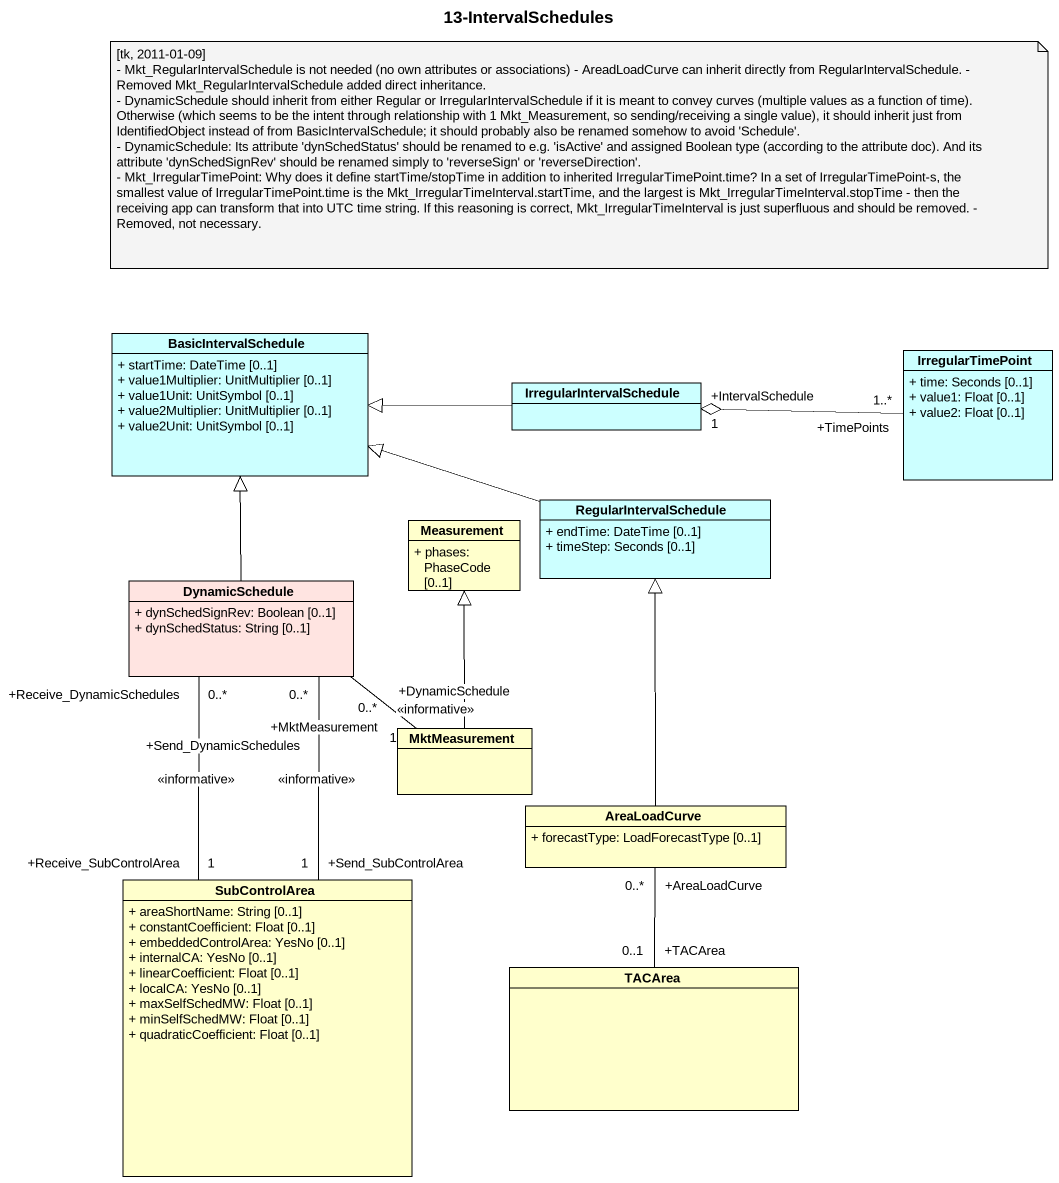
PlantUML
@startuml
title 13-IntervalSchedules
hide circle
hide empty members
skinparam classAttributeIconSize 0
class BasicIntervalSchedule #CCFFFF {
  + startTime: DateTime [0..1]
  + value1Multiplier: UnitMultiplier [0..1]
  + value1Unit: UnitSymbol [0..1]
  + value2Multiplier: UnitMultiplier [0..1]
  + value2Unit: UnitSymbol [0..1]
}
class IrregularIntervalSchedule #CCFFFF
class IrregularTimePoint #CCFFFF {
  + time: Seconds [0..1]
  + value1: Float [0..1]
  + value2: Float [0..1]
}
class RegularIntervalSchedule #CCFFFF {
  + endTime: DateTime [0..1]
  + timeStep: Seconds [0..1]
}
class Measurement {
  + phases: PhaseCode [0..1]
}
class DynamicSchedule #FFE4E1 {
  + dynSchedSignRev: Boolean [0..1]
  + dynSchedStatus: String [0..1]
}
class MktMeasurement
class AreaLoadCurve {
  + forecastType: LoadForecastType [0..1]
}
class SubControlArea {
  + areaShortName: String [0..1]
  + constantCoefficient: Float [0..1]
  + embeddedControlArea: YesNo [0..1]
  + internalCA: YesNo [0..1]
  + linearCoefficient: Float [0..1]
  + localCA: YesNo [0..1]
  + maxSelfSchedMW: Float [0..1]
  + minSelfSchedMW: Float [0..1]
  + quadraticCoefficient: Float [0..1]
}
class TACArea
IrregularIntervalSchedule -left-|> BasicIntervalSchedule
IrregularIntervalSchedule "+IntervalSchedule\n1" o-right- "+TimePoints\n1..*" IrregularTimePoint
RegularIntervalSchedule -left-|> BasicIntervalSchedule
DynamicSchedule -up-|> BasicIntervalSchedule
DynamicSchedule "+DynamicSchedule\n0..*" -right- "+MktMeasurement\n1" MktMeasurement : <<informative>>
DynamicSchedule "+Receive_DynamicSchedules\n0..*" -- "+Receive_SubControlArea\n1" SubControlArea : <<informative>>
DynamicSchedule "+Send_DynamicSchedules\n0..*" -- "+Send_SubControlArea\n1" SubControlArea : <<informative>>
MktMeasurement -up-|> Measurement
AreaLoadCurve -up-|> RegularIntervalSchedule
TACArea "+TACArea\n0..1" -up- "+AreaLoadCurve\n0..*" AreaLoadCurve
note as N1
  [tk, 2011-01-09]
  - Mkt_RegularIntervalSchedule is not needed (no own attributes or associations) - AreadLoadCurve can inherit directly from RegularIntervalSchedule. - Removed Mkt_RegularIntervalSchedule added direct inheritance.
  - DynamicSchedule should inherit from either Regular or IrregularIntervalSchedule if it is meant to convey curves (multiple values as a function of time). Otherwise (which seems to be the intent through relationship with 1 Mkt_Measurement, so sending/receiving a single value), it should inherit just from IdentifiedObject instead of from BasicIntervalSchedule; it should probably also be renamed somehow to avoid 'Schedule'.
  - DynamicSchedule: Its attribute 'dynSchedStatus' should be renamed to e.g. 'isActive' and assigned Boolean type (according to the attribute doc). And its attribute 'dynSchedSignRev' should be renamed simply to 'reverseSign' or 'reverseDirection'.
  - Mkt_IrregularTimePoint: Why does it define startTime/stopTime in addition to inherited IrregularTimePoint.time? In a set of IrregularTimePoint-s, the smallest value of IrregularTimePoint.time is the Mkt_IrregularTimeInterval.startTime, and the largest is Mkt_IrregularTimeInterval.stopTime - then the receiving app can transform that into UTC time string. If this reasoning is correct, Mkt_IrregularTimeInterval is just superfluous and should be removed. - Removed, not necessary.
end note
@enduml
